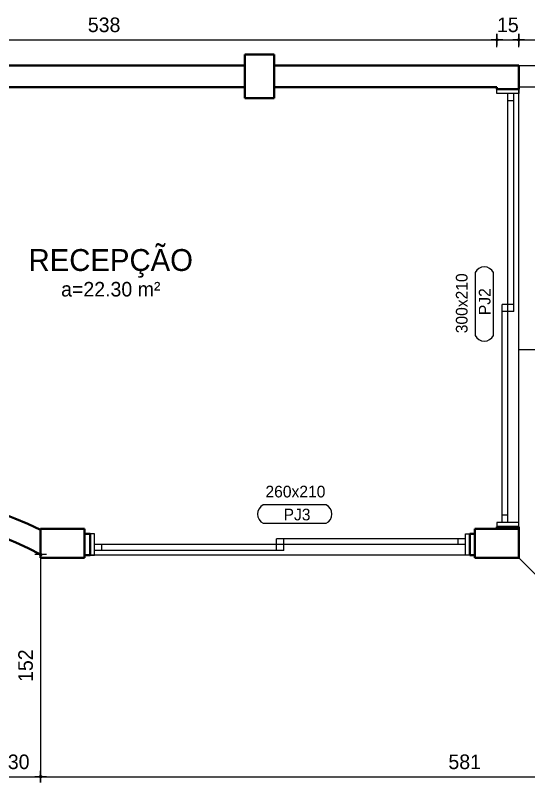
# Model space of a CAD drawing. Header units: millimetres. Extents: x 13204 to 24802, y 21209 to 40694.
# Drawn here: x 16259 to 16611, y 33044 to 33570 of the extents above; entities that cross this region are included whole.
import ezdxf
from ezdxf.enums import TextEntityAlignment as Align

# ---------------------------------------------------------------- set-up
doc = ezdxf.new("R2010")
doc.units = ezdxf.units.MM
for name, color, linetype, lineweight in [('COTAS', 30, 'Continuous', 5), ('ESPECARQ', 2, 'Continuous', 20), ('Esquadrias', 2, 'Continuous', 20), ('PAREDE', 1, 'Continuous', 40), ('Paredes', 1, 'Continuous', 40), ('PISO', 5, 'Continuous', 5), ('TEXTO', 4, 'Continuous', 5)]:
    doc.layers.add(name, color=color, linetype=linetype, lineweight=lineweight)
for name, color, linetype in [('EIXO', 1, 'Continuous'), ('PAREDES_DIVISORIAS', 3, 'Continuous'), ('PISOPEITORIL', 7, 'Continuous')]:
    doc.layers.add(name, color=color, linetype=linetype)
doc.styles.add('LANA', font='stylu.ttf')
doc.styles.add('REGUA60', font='cityb___.ttf', dxfattribs={"width": 1.4})
doc.dimstyles.new('COTA 50', dxfattribs={"dimscale": 0, "dimtxt": 10, "dimasz": 0.5, "dimexe": 1.25, "dimexo": 5, "dimgap": 5, "dimtad": 1, "dimdec": 0, "dimtxsty": 'LANA', "dimblk": 'cota', "dimcen": 2.5, "dimse2": 1, "dimclrd": 256, "dimclre": 256, "dimclrt": 256, "dimaunit": 1, "dimadec": 0, "dimazin": 0, "dimtfac": 1, "dimtdec": 0, "dimtmove": 0, "dimatfit": 3, "dimldrblk": 'DOTSMALL', "dimfxl": 5, "dimfxlon": 1, "dimtzin": 9, "dimlwd": -1, "dimlwe": -1, "dimarcsym": 0})

# ---------------------------------------------------------------- blocks, each defined once
blk = doc.blocks.new('P20X30V')
at = {"layer": 'Paredes'}
for p, q in [((0.1, 0.15), (-0.1, 0.15)), ((-0.1, 0.15), (-0.1, -0.15)), ((0.1, -0.15), (0.1, 0.15)), ((-0.1, -0.15), (0.1, -0.15)), ((0.0345, -0.1497), (0.0345, -0.1497))]:
    blk.add_line(p, q, dxfattribs=at)
blk = doc.blocks.new('*U34', base_point=(52933.37, 4625.27))
at = {"layer": 'Esquadrias'}
for p, q in [((52636.37, 4625.27), (52633.37, 4625.27)), ((52636.37, 4610.27), (52636.37, 4625.27)), ((52930.37, 4625.27), (52933.37, 4625.27)), ((52930.37, 4610.27), (52930.37, 4625.27)), ((52930.37, 4617.77), (52636.37, 4617.77)), ((52641.37, 4613.77), (52641.37, 4617.77)), ((52930.37, 4621.77), (52780.87, 4621.77)), ((52780.87, 4613.77), (52780.87, 4621.77)), ((52785.87, 4613.77), (52785.87, 4621.77)), ((52925.37, 4617.77), (52925.37, 4621.77)), ((52785.87, 4613.77), (52636.37, 4613.77)), ((52633.37, 4610.27), (52636.37, 4610.27)), ((52933.37, 4610.27), (52930.37, 4610.27))]:
    blk.add_line(p, q, dxfattribs=at)
at = {"layer": 'Esquadrias', "color": 0}
for p, q in [((52633.37, 4610.27), (52633.37, 4610.27)), ((52933.37, 4610.27), (52633.37, 4610.27)), ((52933.37, 4610.27), (52933.37, 4610.27))]:
    blk.add_line(p, q, dxfattribs=at)
blk = doc.blocks.new('*U35', base_point=(52928.55, 4643.77))
at = {"layer": 'Esquadrias'}
for p, q in [((52671.55, 4643.77), (52668.55, 4643.77)), ((52671.55, 4629.07), (52671.55, 4643.77)), ((52925.55, 4640.42), (52796.05, 4640.42)), ((52796.05, 4632.42), (52796.05, 4640.42)), ((52801.05, 4632.42), (52801.05, 4640.42)), ((52920.55, 4636.42), (52920.55, 4640.42)), ((52925.55, 4643.77), (52928.55, 4643.77)), ((52925.55, 4629.07), (52925.55, 4643.77)), ((52925.55, 4636.42), (52671.55, 4636.42)), ((52676.55, 4632.42), (52676.55, 4636.42)), ((52668.55, 4629.07), (52671.55, 4629.07)), ((52801.05, 4632.42), (52671.55, 4632.42)), ((52928.55, 4629.07), (52925.55, 4629.07))]:
    blk.add_line(p, q, dxfattribs=at)
at = {"layer": 'Esquadrias', "color": 0}
for p, q in [((52668.55, 4629.07), (52668.55, 4629.07)), ((52928.55, 4629.07), (52668.55, 4629.07)), ((52928.55, 4629.07), (52928.55, 4629.07))]:
    blk.add_line(p, q, dxfattribs=at)
blk = doc.blocks.new('INDESQ2')
at = {"color": 0, "linetype": 'ByBlock'}
for p, q in [((4.32, 2.96), (-4.32, 2.96)), ((-4.32, 0.44), (4.32, 0.44))]:
    blk.add_line(p, q, dxfattribs=at)
at = {"color": 0}
for centre, start, end in [((-3.67, 1.7), 117.3654, 242.6346), ((3.67, 1.7), 297.3654, 62.6346)]:
    blk.add_arc(centre, 1.42, start, end, dxfattribs=at)
at = {"style": 'REGUA60', "width": 1.4, "flags": 9}
blk.add_attdef('LOCAL', text='', height=1.5, dxfattribs=at).set_placement((-0.08, -4.35), align=Align.CENTER)
at = {"layer": 'ESPECARQ', "color": 0, "style": 'REGUA60'}
for tag, width, p in [('COD', 1.1, (-0.08, 0.95)), ('DIM', 1.4, (-0.08, -2.17))]:
    blk.add_attdef(tag, text='', height=1.5, dxfattribs=dict(at, width=width)).set_placement(p, align=Align.CENTER)
blk = doc.blocks.new('*U70', base_point=(53091.25, 4999.6))
blk = doc.blocks.new('cota')
at = {"layer": 'COTAS'}
blk.add_hatch(color=256, dxfattribs=at).paths.add_polyline_path([(-1.6, 0, 1), (1.6, 0, 1)])
for points in [[(-1.6, 0), (-8, 0)], [(0, 1.6), (0, 8)], [(8, 0), (1.6, 0)], [(0, -8), (0, -1.6)]]:
    blk.add_lwpolyline(points, dxfattribs=at)
blk.add_circle((0, 0), 1.6, dxfattribs=at)
blk = doc.blocks.new('*D356')
at = {"layer": 'COTAS', "transparency": 16777216}
for p, q in [((16246.35, 33048.36), (16246.35, 33049.61)), ((16246.85, 33048.36), (16275.85, 33048.36))]:
    blk.add_line(p, q, dxfattribs=at)
at = {"layer": 'Defpoints', "color": 0, "transparency": 16777216}
for p in [(16246.35, 33048.36), (16276.35, 33048.36), (16276.35, 33048.36)]:
    blk.add_point(p, dxfattribs=at)
at = {"layer": 'COTAS', "transparency": 16777216, "xscale": 0.5, "yscale": 0.5, "zscale": 0.5, "rotation": 180}
blk.add_blockref('cota', (16246.35, 33048.36), dxfattribs=at)
at = {"layer": 'COTAS', "transparency": 16777216, "xscale": 0.5, "yscale": 0.5, "zscale": 0.5}
blk.add_blockref('cota', (16276.35, 33048.36), dxfattribs=at)
at = {"layer": 'COTAS', "transparency": 16777216, "insert": (16261.35, 33058.58), "char_height": 10, "attachment_point": 5, "style": 'LANA'}
blk.add_mtext('30', dxfattribs=at)
blk = doc.blocks.new('_DotSmall')
at = {"layer": 'PAREDE', "color": 0, "const_width": 0.5}
blk.add_lwpolyline([(-0.0625, 0, 1), (0.0625, 0, 1)], format="xyb", close=True, dxfattribs=at)
blk = doc.blocks.new('*D362')
at = {"layer": 'COTAS', "transparency": 16777216}
for p, q in [((16276.35, 33048.36), (16276.35, 33049.61)), ((16276.85, 33048.36), (16856.85, 33048.36))]:
    blk.add_line(p, q, dxfattribs=at)
at = {"layer": 'Defpoints', "color": 0, "transparency": 16777216}
for p in [(16857.35, 33254.69), (16276.35, 33048.36), (16857.35, 33048.36)]:
    blk.add_point(p, dxfattribs=at)
at = {"layer": 'COTAS', "transparency": 16777216, "xscale": 0.5, "yscale": 0.5, "zscale": 0.5, "rotation": 180}
blk.add_blockref('cota', (16276.35, 33048.36), dxfattribs=at)
at = {"layer": 'COTAS', "transparency": 16777216, "xscale": 0.5, "yscale": 0.5, "zscale": 0.5}
blk.add_blockref('cota', (16857.35, 33048.36), dxfattribs=at)
at = {"layer": 'COTAS', "transparency": 16777216, "insert": (16566.85, 33058.58), "char_height": 10, "attachment_point": 5, "style": 'LANA'}
blk.add_mtext('581', dxfattribs=at)
blk = doc.blocks.new('*D361')
at = {"layer": 'COTAS', "transparency": 16777216}
for p, q in [((16276.35, 33200.73), (16275.1, 33200.73)), ((16276.35, 33200.23), (16276.35, 33048.86))]:
    blk.add_line(p, q, dxfattribs=at)
at = {"layer": 'Defpoints', "color": 0, "transparency": 16777216}
for p in [(16276.35, 33200.73), (16276.35, 33048.36), (16276.35, 33048.36)]:
    blk.add_point(p, dxfattribs=at)
at = {"layer": 'COTAS', "transparency": 16777216, "xscale": 0.5, "yscale": 0.5, "zscale": 0.5}
for p, rotation in [((16276.35, 33200.73), 90), ((16276.35, 33048.36), 270)]:
    blk.add_blockref('cota', p, dxfattribs=dict(at, rotation=rotation))
at = {"layer": 'COTAS', "transparency": 16777216, "insert": (16266.13, 33124.55), "char_height": 10, "attachment_point": 5, "rotation": 90, "style": 'LANA'}
blk.add_mtext('152', dxfattribs=at)
blk = doc.blocks.new('*D381')
at = {"layer": 'COTAS', "transparency": 16777216}
for p, q in [((16050.87, 33548.49), (16050.87, 33554.74)), ((16051.37, 33553.49), (16588.4, 33553.49))]:
    blk.add_line(p, q, dxfattribs=at)
at = {"layer": 'Defpoints', "color": 0, "transparency": 16777216}
for p in [(16588.9, 33553.49), (16050.87, 33520.94), (16588.9, 33520.94)]:
    blk.add_point(p, dxfattribs=at)
at = {"layer": 'COTAS', "transparency": 16777216, "xscale": 0.5, "yscale": 0.5, "zscale": 0.5, "rotation": 180}
blk.add_blockref('cota', (16050.87, 33553.49), dxfattribs=at)
at = {"layer": 'COTAS', "transparency": 16777216, "xscale": 0.5, "yscale": 0.5, "zscale": 0.5}
blk.add_blockref('cota', (16588.9, 33553.49), dxfattribs=at)
at = {"layer": 'COTAS', "transparency": 16777216, "insert": (16319.88, 33563.71), "char_height": 10, "attachment_point": 5, "style": 'LANA'}
blk.add_mtext('538', dxfattribs=at)
blk = doc.blocks.new('*D382')
at = {"layer": 'COTAS', "transparency": 16777216}
for p, q in [((16588.9, 33548.49), (16588.9, 33554.74)), ((16589.4, 33553.49), (16603.4, 33553.49))]:
    blk.add_line(p, q, dxfattribs=at)
at = {"layer": 'Defpoints', "color": 0, "transparency": 16777216}
for p in [(16603.9, 33553.49), (16603.9, 33535.94), (16588.9, 33520.94)]:
    blk.add_point(p, dxfattribs=at)
at = {"layer": 'COTAS', "transparency": 16777216, "xscale": 0.5, "yscale": 0.5, "zscale": 0.5, "rotation": 180}
blk.add_blockref('cota', (16588.9, 33553.49), dxfattribs=at)
at = {"layer": 'COTAS', "transparency": 16777216, "xscale": 0.5, "yscale": 0.5, "zscale": 0.5}
blk.add_blockref('cota', (16603.9, 33553.49), dxfattribs=at)
at = {"layer": 'COTAS', "transparency": 16777216, "insert": (16596.4, 33563.71), "char_height": 10, "attachment_point": 5, "style": 'LANA'}
blk.add_mtext('15', dxfattribs=at)
blk = doc.blocks.new('*D383')
at = {"layer": 'COTAS', "transparency": 16777216}
for p, q in [((16603.9, 33548.49), (16603.9, 33554.74)), ((16604.4, 33553.49), (16867.9, 33553.49))]:
    blk.add_line(p, q, dxfattribs=at)
at = {"layer": 'Defpoints', "color": 0, "transparency": 16777216}
for p in [(16868.4, 33563.71), (16868.4, 33553.49), (16603.9, 33535.94)]:
    blk.add_point(p, dxfattribs=at)
at = {"layer": 'COTAS', "transparency": 16777216, "xscale": 0.5, "yscale": 0.5, "zscale": 0.5, "rotation": 180}
blk.add_blockref('cota', (16603.9, 33553.49), dxfattribs=at)
at = {"layer": 'COTAS', "transparency": 16777216, "xscale": 0.5, "yscale": 0.5, "zscale": 0.5}
blk.add_blockref('cota', (16868.4, 33553.49), dxfattribs=at)
at = {"layer": 'COTAS', "transparency": 16777216, "insert": (16736.15, 33563.71), "char_height": 10, "attachment_point": 5, "style": 'LANA'}
blk.add_mtext('265', dxfattribs=at)

msp = doc.modelspace()

# ---------------------------------------------------------------- linework, layer by layer
at = {"layer": 'EIXO', "color": 1}
msp.add_lwpolyline([(15988.9, 33535.94), (16416.35, 33535.94)], dxfattribs=at)
at = {"layer": 'Esquadrias'}
msp.add_lwpolyline([(16603.9, 33520.94), (16603.9, 33535.94), (16858.4, 33535.94), (16858.4, 33520.94)], close=True, dxfattribs=at)
at = {"layer": 'PAREDE', "color": 6}
msp.add_line((15988.9, 33535.94), (16283.85, 33535.94), dxfattribs=at)
at = {"layer": 'PAREDE'}
for p, q in [((16020.95, 33535.94), (16416.35, 33535.94)), ((16436.35, 33535.94), (16603.9, 33535.94)), ((16603.9, 33519.69), (16603.9, 33535.94)), ((16050.87, 33520.94), (16416.35, 33520.94)), ((16436.35, 33520.94), (16588.9, 33520.94)), ((16588.9, 33519.69), (16588.9, 33520.94)), ((16588.9, 33519.69), (16603.9, 33519.69)), ((16588.9, 33218.44), (16588.9, 33219.69)), ((16588.9, 33219.69), (16603.9, 33219.69)), ((16603.9, 33205.94), (16603.9, 33219.69)), ((16306.35, 33214.87), (16310.4, 33214.87)), ((16310.4, 33214.87), (16310.4, 33200.17)), ((16570.4, 33214.87), (16574.45, 33214.87)), ((16570.4, 33214.87), (16570.4, 33200.17)), ((16306.35, 33200.17), (16310.4, 33200.17)), ((16570.4, 33200.17), (16574.45, 33200.17))]:
    msp.add_line(p, q, dxfattribs=at)
for radius, start in [(289.87, 63.9344), (274.87, 62.3947)]:
    msp.add_arc((16148.98, 32957.15), radius, start, 124.1723, dxfattribs=at)
at = {"layer": 'PISO'}
for p, q in [((16868.4, 33340.94), (16603.9, 33340.94)), ((16603.9, 33198.44), (16676.4, 33125.94))]:
    msp.add_line(p, q, dxfattribs=at)

# ---------------------------------------------------------------- block references
at = {"layer": 'Esquadrias', "color": 5, "yscale": -1, "rotation": 270.0000000000002}
msp.add_blockref('*U34', (16588.9, 33219.69), dxfattribs=at)
at = {"layer": 'Esquadrias', "color": 5}
msp.add_blockref('*U35', (16570.4, 33214.87), dxfattribs=at)
at = {"layer": 'PAREDE', "color": 6, "xscale": 100, "yscale": 100, "zscale": 100, "rotation": 90}
msp.add_blockref('P20X30V', (16588.9, 33208.44), dxfattribs=at)
msp.add_blockref('P20X30V', (16588.9, 33208.44), dxfattribs=at)
at = {"layer": 'PAREDES_DIVISORIAS', "xscale": 100, "yscale": 100, "zscale": 100, "rotation": 90}
msp.add_blockref('P20X30V', (16291.35, 33208.44), dxfattribs=at)
msp.add_blockref('P20X30V', (16291.35, 33208.44), dxfattribs=at)
at = {"layer": 'PISOPEITORIL', "xscale": 100, "yscale": 100, "zscale": 100}
msp.add_blockref('P20X30V', (16426.35, 33528.44), dxfattribs=at)
at = {"layer": 'TEXTO'}
ref = msp.add_blockref('*U70', (16324.43, 33395.07), dxfattribs=at)
ref.add_attrib('AMBIENTE', 'RECEPÇÃO', dxfattribs={"color": 0, "height": 15, "style": 'LANA'}).set_placement((16324.43, 33395.07), align=Align.CENTER)
ref.add_attrib('ÁREA', 'a=22.30 m²', dxfattribs={"color": 0, "height": 10, "style": 'LANA'}).set_placement((16324.43, 33377.57), align=Align.CENTER)
ref = msp.add_blockref('INDESQ2', (16571.75, 33372.41), dxfattribs=dict(at, xscale=4.999999999999704, yscale=4.999999999999704, zscale=4.999999999999704, rotation=269.9933850202379))
ref.add_attrib('COD', 'PJ2', dxfattribs={"layer": 'ESPECARQ', "color": 0, "height": 8, "rotation": 89.9934, "style": 'LANA'}).set_placement((16584.53, 33374), align=Align.CENTER)
ref.add_attrib('DIM', '300x210', dxfattribs={"layer": 'ESPECARQ', "color": 0, "height": 8, "rotation": 89.9934, "style": 'LANA'}).set_placement((16568.8, 33372.9), align=Align.CENTER)
ref = msp.add_blockref('INDESQ2', (16450.42, 33236.91), dxfattribs=dict(at, xscale=4.999999999999704, yscale=4.999999999999704, zscale=4.999999999999704, rotation=179.9933850202378))
ref.add_attrib('COD', 'PJ3', dxfattribs={"layer": 'ESPECARQ', "color": 0, "height": 8, "rotation": 359.9934, "style": 'LANA'}).set_placement((16452.01, 33224.13), align=Align.CENTER)
ref.add_attrib('DIM', '260x210', dxfattribs={"layer": 'ESPECARQ', "color": 0, "height": 8, "rotation": 359.9934, "style": 'LANA'}).set_placement((16450.9, 33239.86), align=Align.CENTER)

# ---------------------------------------------------------------- dimensions: what is measured, and where the dimension line sits
at = {"layer": 'COTAS'}
for base, p1, p2, picture, middle in [((16588.9, 33553.49), (16050.87, 33520.94), (16588.9, 33520.94), '*D381', (16319.88, 33563.71)), ((16868.39646711, 33553.49286639), (16603.89646711, 33535.94060682), (16868.39646711, 33563.7088254), '*D383', (16736.14646711, 33563.7088254)), ((16857.35, 33048.36), (16276.35, 33048.36), (16857.35, 33254.69), '*D362', (16566.85, 33058.58)), ((16276.35, 33048.36), (16246.35, 33048.36), (16276.35, 33048.36), '*D356', (16261.35, 33058.58))]:
    dim = msp.add_linear_dim(base=base, p1=p1, p2=p2, dimstyle='COTA 50', override={"dimscale": 1, "dimtmove": 1}, dxfattribs=at)
    dim.commit()
    dim.dimension.update_dxf_attribs({"geometry": picture, "text_midpoint": middle})
dim = msp.add_linear_dim(base=(16603.9, 33553.49), p1=(16588.9, 33520.94), p2=(16603.9, 33535.94), dimstyle='COTA 50', override={"dimscale": 1, "dimtmove": 1}, dxfattribs=at)
dim.commit()
dim.dimension.update_dxf_attribs({"geometry": '*D382', "text_midpoint": (16596.4, 33553.49), "dimtype": 160})
dim = msp.add_linear_dim(base=(16276.35, 33048.36), p1=(16276.35, 33200.73), p2=(16276.35, 33048.36), angle=90, dimstyle='COTA 50', override={"dimscale": 1}, dxfattribs=at)
dim.commit()
dim.dimension.update_dxf_attribs({"geometry": '*D361', "text_midpoint": (16266.13, 33124.55)})

doc.saveas('drawing.dxf')
